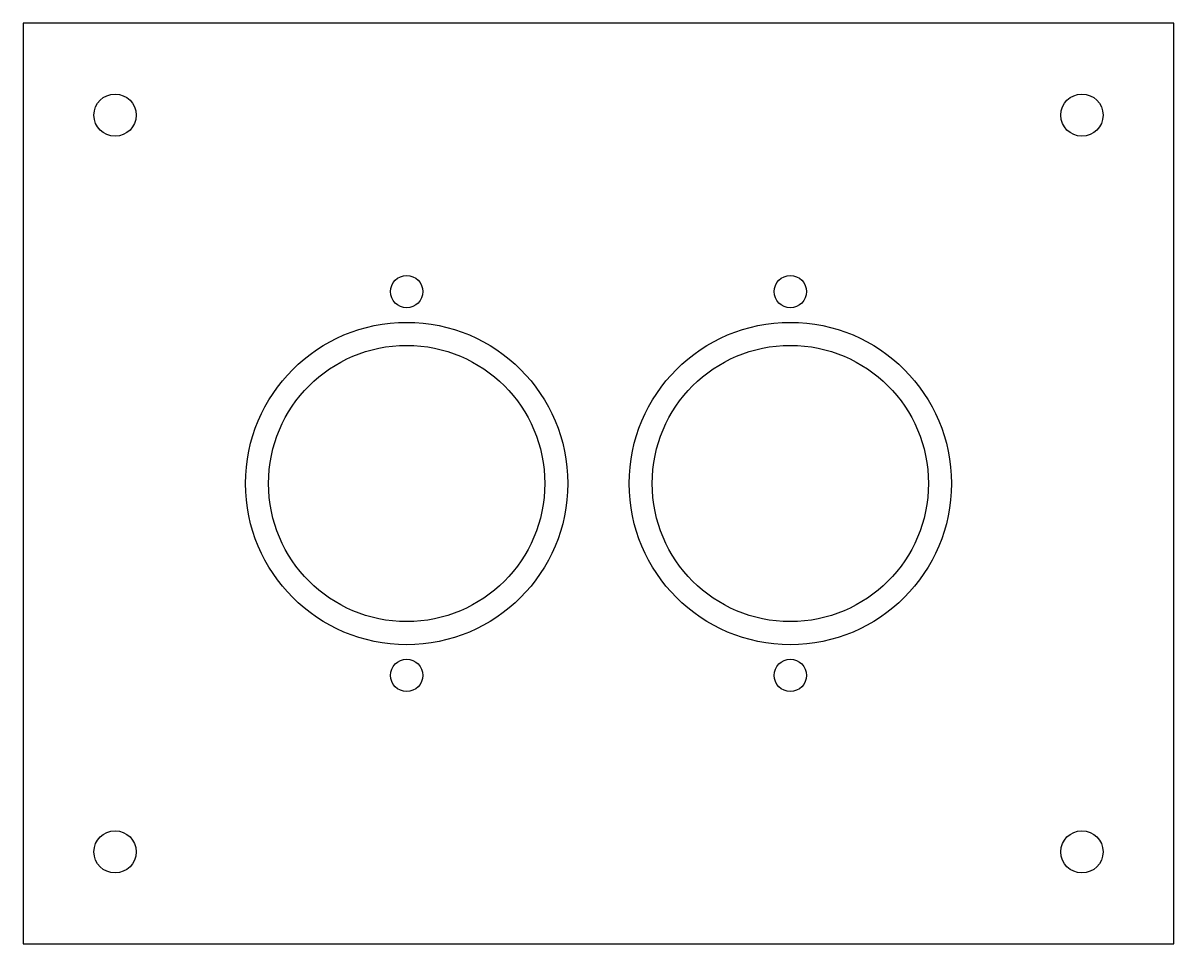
# Model space of a CAD drawing. Header units: metres. Extents: x 0 to 150, y 0 to 120.
import ezdxf

# ---------------------------------------------------------------- set-up
doc = ezdxf.new("R2010")
doc.units = ezdxf.units.M

msp = doc.modelspace()

# ---------------------------------------------------------------- linework, layer by layer
at = {"layer": 'CBORE_DEPTH_11_8'}
for centre in [(50, 60), (100, 60)]:
    msp.add_circle(centre, 21, dxfattribs=at)
at = {"layer": 'FRAME_M5'}
for centre in [(12, 108), (138, 108), (12, 12), (138, 12)]:
    msp.add_circle(centre, 2.75, dxfattribs=at)
at = {"layer": 'OUTLINE_T14'}
for p, q in [((150, 120), (0, 120)), ((0, 120), (0, 0)), ((150, 0), (150, 120)), ((0, 0), (150, 0))]:
    msp.add_line(p, q, dxfattribs=at)
at = {"layer": 'RETAINER_M4'}
for centre in [(50, 85), (100, 85), (50, 35), (100, 35)]:
    msp.add_circle(centre, 2.1, dxfattribs=at)
at = {"layer": 'THRU'}
for centre in [(50, 60), (100, 60)]:
    msp.add_circle(centre, 18, dxfattribs=at)

doc.saveas('drawing.dxf')
